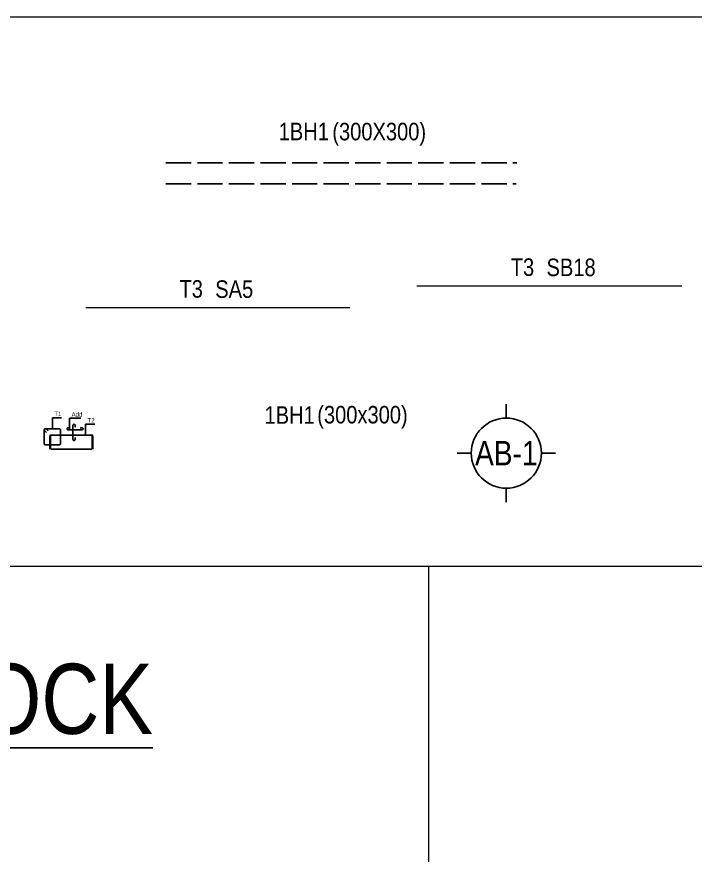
# Model space of a CAD drawing. Header units: millimetres. Extents: x -360107 to 123116000, y -52137 to 86044500.
# Drawn here: x -271149 to -261476, y 137505 to 149464 of the extents above; entities that cross this region are included whole.
import ezdxf
from ezdxf.enums import TextEntityAlignment as Align

# ---------------------------------------------------------------- set-up
doc = ezdxf.new("R2010")
doc.units = ezdxf.units.MM
doc.header["$LTSCALE"] = 100
doc.header["$MEASUREMENT"] = 0
doc.linetypes.add('ACAD_ISO02W100', pattern=[15, 12, -3])
for name, color, linetype in [('04-GB-Dim', 146, 'Continuous'), ('09-GB-Beam', 70, 'ACAD_ISO02W100'), ('10-GB-Text', 4, 'Continuous'), ('19-GB-Tie', 210, 'Continuous')]:
    doc.layers.add(name, color=color, linetype=linetype)
doc.layers.add('12-GB-Ky Hieu', color=232, linetype='Continuous', lineweight=13)
doc.styles.add('02-GB-VNI-Helve', font='VNI-Helve-Condense.TTF')
doc.styles.add('VNI-Helve', font='VNI-Helve-Condense.TTF')
doc.dimstyles.new('GB 20', dxfattribs={"dimscale": 0.2, "dimtxt": 250, "dimasz": 150, "dimexe": 100, "dimexo": 100, "dimgap": 100, "dimtad": 1, "dimdec": 0, "dimzin": 0, "dimdsep": 46, "dimtxsty": 'VNI-Helve', "dimblk": 'ARCHTICK', "dimcen": 100, "dimdle": 100, "dimclrd": 256, "dimclre": 256, "dimclrt": 71, "dimadec": 0, "dimazin": 0, "dimtfac": 1, "dimtdec": 0, "dimtix": 1, "dimtmove": 0, "dimatfit": 3, "dimfxl": 3.75, "dimtolj": 1, "dimtzin": 0, "dimarcsym": 0})

# ---------------------------------------------------------------- blocks, each defined once
blk = doc.blocks.new('*U142')
at = {"layer": '09-GB-Beam', "ltscale": 0.3}
for p, q in [((-445538, 602625), (-440535, 602625)), ((-445538, 602325), (-440543, 602325))]:
    blk.add_line(p, q, dxfattribs=at)
at = {"layer": '10-GB-Text', "style": '02-GB-VNI-Helve'}
blk.add_attdef('TENDAM', text='', height=250, dxfattribs=at).set_placement((-443213, 602946), align=Align.RIGHT)
blk.add_attdef('KICHTHUOC', (-443164, 602945), '', height=250, dxfattribs=at)
blk = doc.blocks.new('*U138')
at = {"layer": '10-GB-Text', "style": '02-GB-VNI-Helve'}
blk.add_attdef('TENDAM', text='', height=250, dxfattribs=at).set_placement((-445653, 599057), align=Align.RIGHT)
blk.add_attdef('KICHTHUOC', (-445618, 599062), '', height=250, dxfattribs=at)
blk = doc.blocks.new('*U141')
at = {"layer": '12-GB-Ky Hieu', "color": 2}
blk.add_line((0, 0), (3764, 0), dxfattribs=at)
at = {"layer": '10-GB-Text', "color": 1, "ltscale": 3, "style": 'VNI-Helve'}
blk.add_attdef('TENMONG', text='', height=250, dxfattribs=at).set_placement((1671, 142), align=Align.RIGHT)
blk.add_attdef('TENSTRIP', (1847, 139), '', height=250, dxfattribs=at)
blk = doc.blocks.new('*U179')
at = {"layer": '12-GB-Ky Hieu', "color": 4}
blk.add_line((0, 0), (0, 3774), dxfattribs=at)
at = {"layer": '10-GB-Text', "color": 1, "ltscale": 3, "style": 'VNI-Helve'}
blk.add_attdef('TENSTRIP', (-139, 1847), '', height=250, rotation=90, dxfattribs=at)
blk.add_attdef('TENMONG', text='', height=250, rotation=90, dxfattribs=at).set_placement((-142, 1671), align=Align.RIGHT)
blk = doc.blocks.new('KH')
for p, q in [((0, 700), (0, 500)), ((-500, 0), (-700, 0)), ((700, 0), (500, 0)), ((0, -500), (0, -700))]:
    blk.add_line(p, q)
at = {"extrusion": (0, 0, -1)}
blk.add_ellipse((0, 0), major_axis=(-500, 0), ratio=1, start_param=-0.000041, end_param=6.283144, dxfattribs=at)
at = {"color": 1, "style": '02-GB-VNI-Helve'}
blk.add_attdef('TRUC', text='', height=350, dxfattribs=at).set_placement((0, 0), align=Align.MIDDLE_CENTER)
blk = doc.blocks.new('*U170')
at = {"layer": '19-GB-Tie', "ltscale": 0.6}
for points in [[(587, -15), (587, 170, 0.414214), (572, 185), (-10, 185, 0.414214), (-25, 170), (-25, -15)], [(-15, 195), (-15, 0, 0.414214), (0, -15), (562, -15, 0.414214), (577, 0), (577, 195)]]:
    blk.add_lwpolyline(points, format="xyb", dxfattribs=at)
blk = doc.blocks.new('*U678')
at = {"layer": '19-GB-Tie', "ltscale": 0.6}
blk.add_lwpolyline([(39, 184), (10, 212, 0.892724), (-12, 190), (16, 162)], format="xyb", dxfattribs=at)
blk.add_lwpolyline([(215, 200, 0.414214), (200, 215), (0, 215, 0.414214), (-15, 200), (-15, 0, 0.414214), (0, -15), (200, -15, 0.414214), (215, 0)], format="xyb", close=True, dxfattribs=at)
blk = doc.blocks.new('*U680')
at = {"layer": '19-GB-Tie'}
blk.add_lwpolyline([(15, -25), (15, 0, 0.414214), (0, 15), (0, 15, 0.414214), (-15, 0), (-15, -200, 0.414214), (0, -215), (0, -215, 0.414214), (15, -200), (15, -175)], format="xyb", dxfattribs=at)
blk = doc.blocks.new('_ArchTick')
at = {"color": 0, "linetype": 'ByBlock', "const_width": 0.15}
blk.add_lwpolyline([(-0.5, -0.5), (0.5, 0.5)], dxfattribs=at)
blk = doc.blocks.new('CTDAIVACH')
at = {"layer": '04-GB-Dim', "rotation": 90}
blk.add_blockref('*U680', (234, 275), dxfattribs=at)
at = {"layer": '04-GB-Dim'}
blk.add_blockref('*U680', (320, 326), dxfattribs=at)
at = {"layer": '19-GB-Tie'}
for name, p in [('*U678', (-89, 62)), ('*U170', (0, 0))]:
    blk.add_blockref(name, p, dxfattribs=at)
at = {"layer": '10-GB-Text', "color": 2, "style": '02-GB-VNI-Helve'}
for s, p in [('T1', (39, 459)), ('Add', (285, 451)), ('T2', (513, 367))]:
    blk.add_text(s, height=62.5, dxfattribs=at).set_placement(p)
at = {"layer": '04-GB-Dim'}
for points in [[(11, 277), (11, 434), (140, 434)], [(257, 269), (257, 426), (416, 426)], [(485, 185), (485, 342), (615, 342)]]:
    blk.add_leader(points, dimstyle='GB 20', override={"dimasz": 100, "dimldrblk": 'ArchTick'}, dxfattribs=at)

msp = doc.modelspace()

# ---------------------------------------------------------------- linework, layer by layer
at = {"layer": '12-GB-Ky Hieu'}
msp.add_lwpolyline([(-297468, 149463.6), (-211650, 149463.6), (-211650, 141624.2), (-297468, 141624.2)], close=True, dxfattribs=at)
for points in [[(-211716.2, 86926.9), (-211716.2, 141624.2), (-357957.5, 141624.2), (-357957.5, 86926.9)], [(-265276.8, 141624.2), (-265276.8, 86883.1)]]:
    msp.add_lwpolyline(points, dxfattribs=at)

# ---------------------------------------------------------------- block references
ref = msp.add_blockref('KH', (-264169.3, 143239.5))
ref.add_attrib('TRUC', 'AB-1', dxfattribs={"color": 1, "height": 350, "style": 'VNI-Helve'}).set_placement((-264169.3, 143239.5), align=Align.MIDDLE_CENTER)
at = {"layer": '04-GB-Dim'}
for name, p, values in [('*U142', (176513.9, -455243.7), {'KICHTHUOC': '(300X300)', 'TENDAM': '1BH1'}), ('*U141', (-270166.2, 145315.2), {'TENMONG': 'T3', 'TENSTRIP': 'SA5'})]:
    msp.add_blockref(name, p, dxfattribs=at).add_auto_attribs(values)
at = {"layer": '04-GB-Dim', "rotation": 270}
msp.add_blockref('*U179', (-265443, 145625.5), dxfattribs=at).add_auto_attribs({'TENMONG': 'T3', 'TENSTRIP': 'SB18'})
at = {"layer": '04-GB-Dim', "color": 4}
ref = msp.add_blockref('*U138', (178752.7, -455398.8), dxfattribs=at)
ref.add_attrib('TENDAM', '1BH1', dxfattribs={"layer": '10-GB-Text', "color": 0, "height": 250, "style": '02-GB-VNI-Helve'}).set_placement((-266900.7, 143657.7), align=Align.RIGHT)
ref.add_attrib('KICHTHUOC', '(300x300)', (-266865, 143663.3), dxfattribs={"layer": '10-GB-Text', "color": 0, "height": 250, "style": '02-GB-VNI-Helve'})
at = {"layer": '10-GB-Text'}
msp.add_blockref('CTDAIVACH', (-270652.4, 143310.1), dxfattribs=at)

# ---------------------------------------------------------------- texts
at = {"layer": '10-GB-Text', "color": 2, "style": 'VNI-Helve'}
msp.add_text('%%UTHÖ VIEÄN BLOCK', height=1000, rotation=360, dxfattribs=at).set_placement((-274014.7, 139235.6), align=Align.CENTER)

doc.saveas('drawing.dxf')
